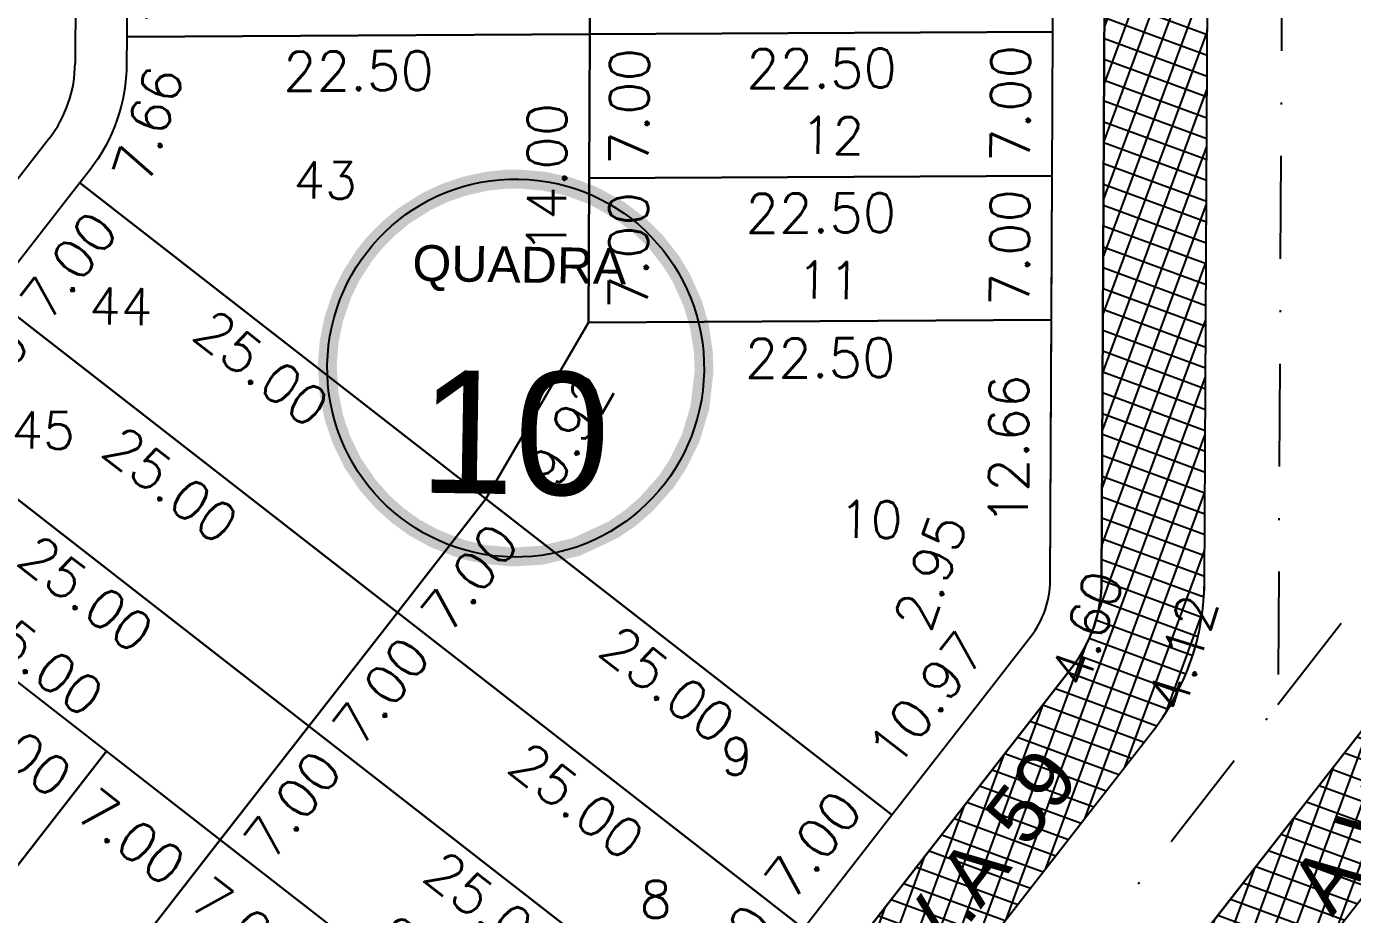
# Model space of a CAD drawing. Header units: millimetres. Extents: x -4430026 to 4783824, y 584 to 9593110.
# Drawn here: x 2247.3 to 2311.7, y 1348.1 to 1391.3 of the extents above; entities that cross this region are included whole.
import ezdxf
from ezdxf.enums import TextEntityAlignment as Align

# ---------------------------------------------------------------- set-up
doc = ezdxf.new("R2010")
doc.units = ezdxf.units.MM
doc.linetypes.add('CONTINUO', pattern=[0])
doc.linetypes.add('DASHDOT', pattern=[1, 0.5, -0.25, 0, -0.25])
for name, color, linetype in [('Bra-Rua Calçadas', 1, 'Continuous'), ('Calçada', 1, 'Continuous'), ('Cota', 8, 'Continuous'), ('EIXO DAS VIAS', 252, 'DASHDOT'), ('Lotes', 2, 'Continuous'), ('Numero de lotes', 5, 'Continuous'), ('númeraçãoquadras', 4, 'Continuous'), ('TXT A.VERDES', 7, 'Continuous'), ('Área Verde Alameda etc.', 92, 'Continuous')]:
    doc.layers.add(name, color=color, linetype=linetype)
doc.styles.add('arcad1', font='romans.shx')
doc.styles.add('ROMANS', font='romans.shx')
doc.styles.add('STYLE1', font='sanss___.ttf')
doc.dimstyles.new('BOLA100', dxfattribs={"dimscale": 0, "dimtxt": 1.9, "dimasz": 0.18, "dimexe": 0.18, "dimexo": 0.063, "dimgap": 0, "dimtad": 1, "dimzin": 4, "dimdsep": 46, "dimtxsty": 'ROMANS', "dimcen": 0.09, "dimse1": 1, "dimse2": 1, "dimsd1": 1, "dimsd2": 1, "dimclrt": 256, "dimaunit": 1, "dimadec": 4, "dimazin": 0, "dimtfac": 1.2, "dimtix": 1, "dimtmove": 2, "dimatfit": 3, "dimfxl": 1, "dimtvp": 2, "dimtolj": 1, "dimtzin": 4, "dimarcsym": 0})
pattern_1 = [(69.82082076, (-350710.31295, -9590084.73025), (-0.894034063135, 0.32857167248), []), (159.82082076, (-350710.31295, -9590084.73025), (-0.32857167248, -0.894034063135), [])]

# ---------------------------------------------------------------- blocks, each defined once
blk = doc.blocks.new('*D5862')
at = {"layer": 'DEFPOINTS', "color": 0}
for p in [(2245.67, 1360.334), (2251.193, 1356.034), (2249.041, 1353.269)]:
    blk.add_point(p, dxfattribs=at)
at = {"layer": 'Cota', "insert": (2246.863, 1356.169), "char_height": 1.9, "attachment_point": 5, "rotation": 322.09358, "style": 'ROMANS'}
blk.add_mtext('\\A1;7.00', dxfattribs=at)
blk = doc.blocks.new('*D5863')
at = {"layer": 'DEFPOINTS', "color": 0}
for p in [(2251.193, 1356.034), (2256.716, 1351.733), (2254.564, 1348.969)]:
    blk.add_point(p, dxfattribs=at)
at = {"layer": 'Cota', "insert": (2252.386, 1351.869), "char_height": 1.9, "attachment_point": 5, "rotation": 322.09358, "style": 'ROMANS'}
blk.add_mtext('\\A1;7.00', dxfattribs=at)
blk = doc.blocks.new('*D5864')
at = {"layer": 'DEFPOINTS', "color": 0}
for p in [(2256.716, 1351.733), (2262.24, 1347.432), (2260.087, 1344.668)]:
    blk.add_point(p, dxfattribs=at)
at = {"layer": 'Cota', "insert": (2257.909, 1347.568), "char_height": 1.9, "attachment_point": 5, "rotation": 322.09358, "style": 'ROMANS'}
blk.add_mtext('\\A1;7.00', dxfattribs=at)
blk = doc.blocks.new('*D5868')
at = {"layer": 'DEFPOINTS', "color": 0}
for p in [(2245.67, 1360.334), (2247.999, 1358.521), (2226.633, 1335.886)]:
    blk.add_point(p, dxfattribs=at)
at = {"layer": 'Cota', "insert": (2237.731, 1346.88), "char_height": 1.9, "attachment_point": 5, "rotation": 52.09358, "style": 'ROMANS'}
blk.add_mtext('\\A1;30.99', dxfattribs=at)
blk = doc.blocks.new('*D5869')
at = {"layer": 'DEFPOINTS', "color": 0}
for p in [(2251.193, 1356.034), (2253.422, 1354.298), (2232.41, 1331.911)]:
    blk.add_point(p, dxfattribs=at)
at = {"layer": 'Cota', "insert": (2243.281, 1342.82), "char_height": 1.9, "attachment_point": 5, "rotation": 52.09358, "style": 'ROMANS'}
blk.add_mtext('\\A1;30.57', dxfattribs=at)
blk = doc.blocks.new('*D5870')
at = {"layer": 'DEFPOINTS', "color": 0}
for p in [(2256.716, 1351.733), (2258.83, 1350.088), (2238.127, 1327.86)]:
    blk.add_point(p, dxfattribs=at)
at = {"layer": 'Cota', "insert": (2248.785, 1338.735), "char_height": 1.9, "attachment_point": 5, "rotation": 52.09358, "style": 'ROMANS'}
blk.add_mtext('\\A1;30.26', dxfattribs=at)
blk = doc.blocks.new('*D5875')
at = {"layer": 'DEFPOINTS', "color": 0}
for p in [(2245.592, 1378.139), (2247.957, 1376.298), (2241.292, 1372.615)]:
    blk.add_point(p, dxfattribs=at)
at = {"layer": 'Cota', "insert": (2245.057, 1374.12), "char_height": 1.9, "attachment_point": 5, "rotation": 52.09358, "style": 'ROMANS'}
blk.add_mtext('\\A1;7.00', dxfattribs=at)
blk = doc.blocks.new('*D5876')
at = {"layer": 'DEFPOINTS', "color": 0}
for p in [(2249.893, 1383.662), (2252.257, 1381.821), (2245.592, 1378.139)]:
    blk.add_point(p, dxfattribs=at)
at = {"layer": 'Cota', "insert": (2249.357, 1379.643), "char_height": 1.9, "attachment_point": 5, "rotation": 52.09358, "style": 'ROMANS'}
blk.add_mtext('\\A1;7.00', dxfattribs=at)
blk = doc.blocks.new('*D5877')
at = {"layer": 'DEFPOINTS', "color": 0}
for p in [(2261.017, 1357.256), (2263.13, 1355.611), (2256.716, 1351.733)]:
    blk.add_point(p, dxfattribs=at)
at = {"layer": 'Cota', "insert": (2260.23, 1353.433), "char_height": 1.9, "attachment_point": 5, "rotation": 52.09358, "style": 'ROMANS'}
blk.add_mtext('\\A1;7.00', dxfattribs=at)
blk = doc.blocks.new('*D5878')
at = {"layer": 'DEFPOINTS', "color": 0}
for p in [(2265.318, 1362.779), (2267.431, 1361.134), (2261.017, 1357.256)]:
    blk.add_point(p, dxfattribs=at)
at = {"layer": 'Cota', "insert": (2264.531, 1358.956), "char_height": 1.9, "attachment_point": 5, "rotation": 52.09358, "style": 'ROMANS'}
blk.add_mtext('\\A1;7.00', dxfattribs=at)
blk = doc.blocks.new('*D5879')
at = {"layer": 'DEFPOINTS', "color": 0}
for p in [(2269.618, 1368.302), (2271.731, 1366.657), (2265.318, 1362.779)]:
    blk.add_point(p, dxfattribs=at)
at = {"layer": 'Cota', "insert": (2268.832, 1364.479), "char_height": 1.9, "attachment_point": 5, "rotation": 52.09358, "style": 'ROMANS'}
blk.add_mtext('\\A1;7.00', dxfattribs=at)
blk = doc.blocks.new('*D5881')
at = {"layer": 'DEFPOINTS', "color": 0}
for p in [(2284.114, 1348.143), (2285.043, 1347.42), (2280.742, 1341.897)]:
    blk.add_point(p, dxfattribs=at)
at = {"layer": 'Cota', "insert": (2281.214, 1345.966), "char_height": 1.9, "attachment_point": 5, "rotation": 52.09358, "style": 'ROMANS'}
blk.add_mtext('\\A1;7.00', dxfattribs=at)
blk = doc.blocks.new('*D5882')
at = {"layer": 'DEFPOINTS', "color": 0}
for p in [(2288.414, 1353.667), (2289.344, 1352.943), (2285.043, 1347.42)]:
    blk.add_point(p, dxfattribs=at)
at = {"layer": 'Cota', "insert": (2285.515, 1351.489), "char_height": 1.9, "attachment_point": 5, "rotation": 52.09358, "style": 'ROMANS'}
blk.add_mtext('\\A1;7.00', dxfattribs=at)
blk = doc.blocks.new('*D5883')
at = {"layer": 'DEFPOINTS', "color": 0}
for p in [(2295.156, 1362.324), (2296.085, 1361.601), (2289.344, 1352.943)]:
    blk.add_point(p, dxfattribs=at)
at = {"layer": 'Cota', "insert": (2291.036, 1358.579), "char_height": 1.9, "attachment_point": 5, "rotation": 52.09358, "style": 'ROMANS'}
blk.add_mtext('\\A1;10.97', dxfattribs=at)
blk = doc.blocks.new('*D5884')
at = {"layer": 'DEFPOINTS', "color": 0}
for p in [(2252.206, 1397.76), (2255.061, 1397.745), (2252.17, 1390.76)]:
    blk.add_point(p, dxfattribs=at)
at = {"layer": 'Cota', "insert": (2254.093, 1394.25), "char_height": 1.9, "attachment_point": 5, "rotation": 89.70531, "style": 'ROMANS'}
blk.add_mtext('\\A1;7.00', dxfattribs=at)
blk = doc.blocks.new('*D5885')
at = {"layer": 'DEFPOINTS', "color": 0}
for p in [(2274.599, 1376.881), (2277.017, 1375.477), (2269.618, 1368.302)]:
    blk.add_point(p, dxfattribs=at)
at = {"layer": 'Cota', "insert": (2273.705, 1371.665), "char_height": 1.9, "attachment_point": 5, "rotation": 59.86218, "style": 'ROMANS'}
blk.add_mtext('\\A1;9.92', dxfattribs=at)
blk = doc.blocks.new('*D5886')
at = {"layer": 'DEFPOINTS', "color": 0}
for p in [(2274.635, 1383.881), (2277.518, 1383.866), (2274.599, 1376.881)]:
    blk.add_point(p, dxfattribs=at)
at = {"layer": 'Cota', "insert": (2276.55, 1380.371), "char_height": 1.9, "attachment_point": 5, "rotation": 89.70531, "style": 'ROMANS'}
blk.add_mtext('\\A1;7.00', dxfattribs=at)
blk = doc.blocks.new('*D5887')
at = {"layer": 'DEFPOINTS', "color": 0}
for p in [(2296.002, 1377.008), (2297.1, 1377.003), (2297.034, 1364.342)]:
    blk.add_point(p, dxfattribs=at)
at = {"layer": 'Cota', "insert": (2295.019, 1370.683), "char_height": 1.9, "attachment_point": 5, "rotation": 89.70531, "style": 'ROMANS'}
blk.add_mtext('\\A1;12.66', dxfattribs=at)
blk = doc.blocks.new('*D5888')
at = {"layer": 'DEFPOINTS', "color": 0}
for p in [(2296.038, 1384.009), (2297.136, 1384.003), (2297.1, 1377.003)]:
    blk.add_point(p, dxfattribs=at)
at = {"layer": 'Cota', "insert": (2295.07, 1380.513), "char_height": 1.9, "attachment_point": 5, "rotation": 89.70531, "style": 'ROMANS'}
blk.add_mtext('\\A1;7.00', dxfattribs=at)
blk = doc.blocks.new('*D5889')
at = {"layer": 'DEFPOINTS', "color": 0}
for p in [(2296.074, 1391.009), (2297.172, 1391.003), (2297.136, 1384.003)]:
    blk.add_point(p, dxfattribs=at)
at = {"layer": 'Cota', "insert": (2295.106, 1387.514), "char_height": 1.9, "attachment_point": 5, "rotation": 89.70531, "style": 'ROMANS'}
blk.add_mtext('\\A1;7.00', dxfattribs=at)
blk = doc.blocks.new('*D5890')
at = {"layer": 'DEFPOINTS', "color": 0}
for p in [(2296.11, 1398.009), (2297.208, 1398.004), (2297.172, 1391.003)]:
    blk.add_point(p, dxfattribs=at)
at = {"layer": 'Cota', "insert": (2295.142, 1394.514), "char_height": 1.9, "attachment_point": 5, "rotation": 89.70531, "style": 'ROMANS'}
blk.add_mtext('\\A1;7.00', dxfattribs=at)
blk = doc.blocks.new('*D5903')
at = {"layer": 'DEFPOINTS', "color": 0}
for p in [(2274.671, 1390.881), (2277.554, 1390.867), (2274.635, 1383.881)]:
    blk.add_point(p, dxfattribs=at)
at = {"layer": 'Cota', "insert": (2276.586, 1387.371), "char_height": 1.9, "attachment_point": 5, "rotation": 89.70531, "style": 'ROMANS'}
blk.add_mtext('\\A1;7.00', dxfattribs=at)
blk = doc.blocks.new('*D5904')
at = {"layer": 'DEFPOINTS', "color": 0}
for p in [(2274.707, 1397.882), (2277.59, 1397.867), (2274.671, 1390.881)]:
    blk.add_point(p, dxfattribs=at)
at = {"layer": 'Cota', "insert": (2276.622, 1394.372), "char_height": 1.9, "attachment_point": 5, "rotation": 89.70531, "style": 'ROMANS'}
blk.add_mtext('\\A1;7.00', dxfattribs=at)
blk = doc.blocks.new('*D5957')
at = {"layer": 'DEFPOINTS', "color": 0}
for p in [(2274.671, 1390.881), (2252.17, 1390.76), (2274.685, 1388.212)]:
    blk.add_point(p, dxfattribs=at)
at = {"layer": 'Cota', "insert": (2263.43, 1389.101), "char_height": 1.9, "attachment_point": 5, "rotation": 0.31037, "style": 'ROMANS'}
blk.add_mtext('\\A1;22.50', dxfattribs=at)
blk = doc.blocks.new('*D5958')
at = {"layer": 'DEFPOINTS', "color": 0}
for p in [(2249.893, 1383.662), (2269.618, 1368.302), (2267.996, 1366.219)]:
    blk.add_point(p, dxfattribs=at)
at = {"layer": 'Cota', "insert": (2258.717, 1374.649), "char_height": 1.9, "attachment_point": 5, "rotation": 322.09358, "style": 'ROMANS'}
blk.add_mtext('\\A1;25.00', dxfattribs=at)
blk = doc.blocks.new('*D5959')
at = {"layer": 'DEFPOINTS', "color": 0}
for p in [(2245.592, 1378.139), (2265.318, 1362.779), (2263.586, 1360.555)]:
    blk.add_point(p, dxfattribs=at)
at = {"layer": 'Cota', "insert": (2254.307, 1368.984), "char_height": 1.9, "attachment_point": 5, "rotation": 322.09358, "style": 'ROMANS'}
blk.add_mtext('\\A1;25.00', dxfattribs=at)
blk = doc.blocks.new('*D5960')
at = {"layer": 'DEFPOINTS', "color": 0}
for p in [(2241.292, 1372.615), (2261.017, 1357.256), (2259.467, 1355.266)]:
    blk.add_point(p, dxfattribs=at)
at = {"layer": 'Cota', "insert": (2250.188, 1363.695), "char_height": 1.9, "attachment_point": 5, "rotation": 322.09358, "style": 'ROMANS'}
blk.add_mtext('\\A1;25.00', dxfattribs=at)
blk = doc.blocks.new('*D5961')
at = {"layer": 'DEFPOINTS', "color": 0}
for p in [(2236.991, 1367.092), (2256.716, 1351.733), (2257.047, 1352.158)]:
    blk.add_point(p, dxfattribs=at)
at = {"layer": 'Cota', "insert": (2247.768, 1360.587), "char_height": 1.9, "attachment_point": 5, "rotation": 322.09358, "style": 'ROMANS'}
blk.add_mtext('\\A1;25.00', dxfattribs=at)
blk = doc.blocks.new('*D5962')
at = {"layer": 'DEFPOINTS', "color": 0}
for p in [(2274.635, 1383.881), (2297.136, 1384.003), (2297.15, 1381.307)]:
    blk.add_point(p, dxfattribs=at)
at = {"layer": 'Cota', "insert": (2285.895, 1382.196), "char_height": 1.9, "attachment_point": 5, "rotation": 0.31037, "style": 'ROMANS'}
blk.add_mtext('\\A1;22.50', dxfattribs=at)
blk = doc.blocks.new('*D5963')
at = {"layer": 'DEFPOINTS', "color": 0}
for p in [(2274.599, 1376.881), (2297.1, 1377.003), (2297.114, 1374.264)]:
    blk.add_point(p, dxfattribs=at)
at = {"layer": 'Cota', "insert": (2285.859, 1375.153), "char_height": 1.9, "attachment_point": 5, "rotation": 0.31037, "style": 'ROMANS'}
blk.add_mtext('\\A1;22.50', dxfattribs=at)
blk = doc.blocks.new('*D5976')
at = {"layer": 'DEFPOINTS', "color": 0}
for p in [(2274.671, 1390.881), (2297.172, 1391.003), (2297.186, 1388.334)]:
    blk.add_point(p, dxfattribs=at)
at = {"layer": 'Cota', "insert": (2285.93, 1389.223), "char_height": 1.9, "attachment_point": 5, "rotation": 0.31037, "style": 'ROMANS'}
blk.add_mtext('\\A1;22.50', dxfattribs=at)
blk = doc.blocks.new('*D5977')
at = {"layer": 'DEFPOINTS', "color": 0}
for p in [(2269.618, 1368.302), (2289.344, 1352.943), (2287.722, 1350.86)]:
    blk.add_point(p, dxfattribs=at)
at = {"layer": 'Cota', "insert": (2278.443, 1359.289), "char_height": 1.9, "attachment_point": 5, "rotation": 322.09358, "style": 'ROMANS'}
blk.add_mtext('\\A1;25.00', dxfattribs=at)
blk = doc.blocks.new('*D5978')
at = {"layer": 'DEFPOINTS', "color": 0}
for p in [(2265.318, 1362.779), (2285.043, 1347.42), (2283.311, 1345.196)]:
    blk.add_point(p, dxfattribs=at)
at = {"layer": 'Cota', "insert": (2274.032, 1353.625), "char_height": 1.9, "attachment_point": 5, "rotation": 322.09358, "style": 'ROMANS'}
blk.add_mtext('\\A1;25.00', dxfattribs=at)
blk = doc.blocks.new('*D5979')
at = {"layer": 'DEFPOINTS', "color": 0}
for p in [(2261.017, 1357.256), (2280.742, 1341.897), (2279.193, 1339.906)]:
    blk.add_point(p, dxfattribs=at)
at = {"layer": 'Cota', "insert": (2269.914, 1348.336), "char_height": 1.9, "attachment_point": 5, "rotation": 322.09358, "style": 'ROMANS'}
blk.add_mtext('\\A1;25.00', dxfattribs=at)
blk = doc.blocks.new('*D5980')
at = {"layer": 'DEFPOINTS', "color": 0}
for p in [(2256.716, 1351.733), (2276.773, 1336.799), (2276.442, 1336.374)]:
    blk.add_point(p, dxfattribs=at)
at = {"layer": 'Cota', "insert": (2267.494, 1345.228), "char_height": 1.9, "attachment_point": 5, "rotation": 322.09358, "style": 'ROMANS'}
blk.add_mtext('\\A1;25.00', dxfattribs=at)
blk = doc.blocks.new('*D5981')
at = {"layer": 'DEFPOINTS', "color": 0}
for p in [(2273.565, 1390.887), (2274.671, 1390.881), (2274.599, 1376.881)]:
    blk.add_point(p, dxfattribs=at)
at = {"layer": 'Cota', "insert": (2272.579, 1383.892), "char_height": 1.9, "attachment_point": 5, "rotation": 89.70531, "style": 'ROMANS'}
blk.add_mtext('\\A1;14.00', dxfattribs=at)
blk = doc.blocks.new('*D7522')
at = {"layer": 'DEFPOINTS', "color": 0}
for p in [(2298.058, 1360.065), (2299.844, 1358.674), (2260.052, 1311.256)]:
    blk.add_point(p, dxfattribs=at)
at = {"layer": 'Cota', "insert": (2275.258, 1328.463), "char_height": 1.9, "attachment_point": 5, "rotation": 52.09358, "style": 'ROMANS'}
blk.add_mtext('\\A1;61.86', dxfattribs=at)
blk = doc.blocks.new('*D7523')
at = {"layer": 'DEFPOINTS', "color": 0}
for p in [(2301.748, 1357.191), (2302.003, 1356.993), (2263.997, 1308.184)]:
    blk.add_point(p, dxfattribs=at)
at = {"layer": 'Cota', "insert": (2281.996, 1333.37), "char_height": 1.9, "attachment_point": 5, "rotation": 52.09358, "style": 'ROMANS'}
blk.add_mtext('\\A1;61.86', dxfattribs=at)
blk = doc.blocks.new('*D7524')
at = {"layer": 'DEFPOINTS', "color": 0}
for p in [(2300.245, 1502.427), (2299.534, 1364.329), (2301.689, 1364.318)]:
    blk.add_point(p, dxfattribs=at)
at = {"layer": 'Cota', "insert": (2301.346, 1440.037), "char_height": 1.9, "attachment_point": 5, "rotation": 89.70531, "style": 'ROMANS'}
blk.add_mtext('\\A1;138.10', dxfattribs=at)
blk = doc.blocks.new('*D7525')
at = {"layer": 'DEFPOINTS', "color": 0}
for p in [(2305.214, 1496.485), (2304.107, 1364.306), (2304.534, 1364.304)]:
    blk.add_point(p, dxfattribs=at)
at = {"layer": 'Cota', "insert": (2303.497, 1430.402), "char_height": 1.9, "attachment_point": 5, "rotation": 89.70531, "style": 'ROMANS'}
blk.add_mtext('\\A1;132.18', dxfattribs=at)
blk = doc.blocks.new('*D7532')
at = {"layer": 'DEFPOINTS', "color": 0}
for p in [(2384.717, 1450.198), (2270.309, 1303.269), (2272.014, 1301.941)]:
    blk.add_point(p, dxfattribs=at)
at = {"layer": 'Cota', "insert": (2334.914, 1383.721), "char_height": 1.9, "attachment_point": 5, "rotation": 52.09358, "style": 'ROMANS'}
blk.add_mtext('\\A1;186.22', dxfattribs=at)
blk = doc.blocks.new('*D7533')
at = {"layer": 'DEFPOINTS', "color": 0}
for p in [(2388.662, 1447.126), (2388.662, 1447.126), (2274.254, 1300.197)]:
    blk.add_point(p, dxfattribs=at)
at = {"layer": 'Cota', "insert": (2330.496, 1374.427), "char_height": 1.9, "attachment_point": 5, "rotation": 52.09358, "style": 'ROMANS'}
blk.add_mtext('\\A1;186.22', dxfattribs=at)
blk = doc.blocks.new('NUM_quadra')
at = {"color": 6, "const_width": 0.02}
blk.add_lwpolyline([(-0.0134, 0.1996), (-0.034, 0.1971), (-0.0579, 0.1914), (-0.0779, 0.1842), (-0.0981, 0.1743), (-0.1208, 0.1594), (-0.1377, 0.145), (-0.1521, 0.1299), (-0.1625, 0.1166), (-0.1764, 0.0942), (-0.1852, 0.0754), (-0.1941, 0.0483), (-0.1985, 0.0243), (-0.2, 0), (-0.1977, -0.0299), (-0.1921, -0.0556), (-0.1839, -0.0786), (-0.1713, -0.1033), (-0.1546, -0.1269), (-0.1389, -0.1439), (-0.1219, -0.1586), (-0.1046, -0.1705), (-0.0831, -0.1819), (-0.0531, -0.1928), (-0.0302, -0.1977), (0, -0.2), (0.0309, -0.1976), (0.0677, -0.1882), (0.1069, -0.169), (0.124, -0.1569), (0.1407, -0.1421), (0.1614, -0.1181), (0.1737, -0.0992), (0.187, -0.071), (0.1962, -0.0386), (0.2, 0), (0.1989, 0.0205), (0.1943, 0.0473), (0.1871, 0.0707), (0.1741, 0.0984), (0.1635, 0.1151), (0.1472, 0.1354), (0.1285, 0.1533), (0.1063, 0.1694), (0.0782, 0.1841), (0.0533, 0.1928), (0.0267, 0.1982), (0, 0.2)], close=True, dxfattribs=at)
blk.add_circle((0, 0), 0.2)
at = {"color": 3, "insert": (-0.1114, 0.1285), "char_height": 0.038, "width": 0.2663, "attachment_point": 1, "style": 'STYLE1'}
blk.add_mtext('\\fArial|b0|i0|c0|p34;QUADRA', dxfattribs=at)
at = {"color": 3, "style": 'STYLE1'}
blk.add_attdef('00', text='', height=0.13, dxfattribs=at).set_placement((0, -0.1335), align=Align.CENTER)

msp = doc.modelspace()

# ---------------------------------------------------------------- hatches: boundary and pattern name
at = {"layer": 'Área Verde Alameda etc.'}
h = msp.add_hatch(dxfattribs=at)
h.set_pattern_fill('ANSI37', color=256, scale=0.3, angle=24.82082, style=0)
h.set_pattern_definition(pattern_1)
edge = h.paths.add_edge_path()
edge.add_line((2304.534, 1364.304), (2305.214, 1496.485))
edge.add_arc((2299.214, 1496.516), 6, 359.70531, 393.65861)
edge.add_arc((2299.214, 1496.516), 6, 33.65861, 35.50074)
edge.add_arc((2299.214, 1496.516), 6, 35.50074, 52.09358)
edge.add_arc((2299.214, 1496.516), 6, 52.09358, 80.11124)
edge.add_line((2300.245, 1502.427), (2299.534, 1364.329))
edge.add_arc((2292.535, 1364.365), 7, 322.09358, 359.70531, ccw=False)
edge.add_line((2298.058, 1360.065), (2260.052, 1311.256))
edge.add_line((2260.052, 1311.256), (2263.997, 1308.184))
edge.add_line((2263.997, 1308.184), (2302.003, 1356.993))
edge.add_arc((2292.535, 1364.365), 12, 322.09358, 332.64148)
edge.add_arc((2292.535, 1364.365), 12, 332.64148, 352.33101)
edge.add_arc((2292.535, 1364.365), 12, 352.33101, 359.70531)
h = msp.add_hatch(dxfattribs=at)
h.set_pattern_fill('ANSI37', color=256, scale=0.3, angle=24.82082, style=0)
h.set_pattern_definition(pattern_1)
edge = h.paths.add_edge_path()
edge.add_line((2384.717, 1450.198), (2270.309, 1303.269))
edge.add_line((2270.309, 1303.269), (2274.254, 1300.197))
edge.add_line((2274.254, 1300.197), (2388.662, 1447.126))
edge.add_arc((2413.119, 1428.086), 30.995, 78.29344, 142.09799, ccw=False)
edge.add_arc((2413.419, 1458.079), 6, 3.40904, 89.3668)
edge.add_arc((2413.122, 1428.081), 36, 89.42147, 142.09358)
h = msp.add_hatch(dxfattribs=at)
h.set_pattern_fill('ANSI37', color=256, scale=0.3, style=0)
h.set_pattern_definition([(45, (-350710.31295, -9590084.73025), (-0.67351920908, 0.67351920908), []), (135, (-350710.31295, -9590084.73025), (-0.67351920908, -0.67351920908), [])])
h.paths.add_polyline_path([(2021.405, 1400.228, 0.274358), (2019.504, 1399.483), (2018.104, 1397.684, 0.570162), (2019.364, 1394.48, -0.126155), (2239.79, 1298.517), (2248.596, 1291.66, 0.414214), (2251.402, 1292.009), (2252.631, 1293.587, 0.414214), (2252.282, 1296.394), (2243.476, 1303.251, 0.125584)])

# ---------------------------------------------------------------- linework, layer by layer
at = {"layer": 'Bra-Rua Calçadas'}
msp.add_lwpolyline([(2260.052, 1311.256), (2298.058, 1360.065, 0.165602), (2299.534, 1364.329), (2300.245, 1502.427)], format="xyb", dxfattribs=at)
for points in [[(2304.534, 1364.304), (2305.214, 1496.485, 0.149243), (2304.208, 1499.841, 0.008038), (2304.099, 1500, 0.072527), (2302.901, 1501.25, 0.122863), (2300.245, 1502.427), (2299.534, 1364.329, -0.165602), (2298.058, 1360.065), (2260.052, 1311.256), (2263.997, 1308.184), (2302.003, 1356.993, 0.046056), (2303.192, 1358.851, 0.086124), (2304.427, 1362.764, 0.032188)], [(2384.717, 1450.198), (2270.309, 1303.269), (2274.254, 1300.197), (2388.662, 1447.126, -0.285823), (2419.408, 1458.436, 0.393698), (2413.485, 1464.079, 0.233959)]]:
    msp.add_lwpolyline(points, format="xyb", close=True, dxfattribs=at)
at = {"layer": 'Calçada', "lineweight": -3}
for p, q in [((2250.213, 1496.314), (2249.663, 1389.465)), ((2304.534, 1364.304), (2305.214, 1496.485)), ((2384.717, 1450.198), (2268.773, 1301.296)), ((2248.397, 1385.81), (2214.102, 1341.766)), ((2262.461, 1306.211), (2302.003, 1356.993)), ((2262.461, 1306.211), (2302.003, 1356.993)), ((2262.461, 1306.211), (2302.003, 1356.993))]:
    msp.add_line(p, q, dxfattribs=at)
at = {"layer": 'Calçada'}
msp.add_lwpolyline([(2262.461, 1306.211), (2302.003, 1356.993, 0.165602), (2304.534, 1364.304), (2305.214, 1496.485, 0.15747), (2304.099, 1500, 0.072527), (2302.901, 1501.25, 0.116434), (2300.394, 1502.399, 0.019195), (2299.94, 1502.472, 0.031658), (2299.182, 1502.516), (2284.973, 1502.439)], format="xyb", dxfattribs=at)
at = {"layer": 'Calçada', "lineweight": -3}
msp.add_lwpolyline([(2430.808, 1411.731, 0.362321), (2430.55, 1419.413, -0.185585), (2419.372, 1448.944), (2419.419, 1458.049, 0.412484), (2413.485, 1464.079, 0.233959), (2384.717, 1450.198), (2268.773, 1301.296, 0.414214), (2269.821, 1292.876), (2307.694, 1263.386, 0.414214), (2316.114, 1264.434)], format="xyb", close=True, dxfattribs=at)
msp.add_lwpolyline([(2430.808, 1411.731, 0.362321), (2430.55, 1419.413, -0.185585), (2419.372, 1448.944), (2419.419, 1458.049, 0.412484), (2413.485, 1464.079, 0.233959), (2384.717, 1450.198), (2268.773, 1301.296, 0.414214), (2269.821, 1292.876), (2307.694, 1263.386, 0.414214), (2316.114, 1264.434)], format="xyb", close=True, dxfattribs=at)
for centre, radius in [((2243.663, 1389.496), 6), ((2292.535, 1364.365), 12), ((2292.535, 1364.365), 12), ((2292.535, 1364.365), 12), ((2292.535, 1364.365), 12)]:
    msp.add_arc(centre, radius, 322.09358, 359.70531, dxfattribs=at)
at = {"layer": 'EIXO DAS VIAS', "ltscale": 10}
msp.add_line((2308.864, 1506.168, 103.708), (2308.104, 1358.317, 103.708), dxfattribs=at)
at = {"layer": 'EIXO DAS VIAS', "ltscale": 10, "elevation": 103.708}
for points in [[(2308.104, 1358.317), (2381.561, 1452.656)], [(2259.474, 1295.864), (2308.104, 1358.317)]]:
    msp.add_lwpolyline(points, dxfattribs=at)
at = {"layer": 'Lotes'}
for points in [[(2274.707, 1397.882), (2274.671, 1390.881), (2297.172, 1391.003), (2297.208, 1398.004)], [(2274.707, 1397.882), (2252.206, 1397.76), (2252.17, 1390.76), (2274.671, 1390.881)], [(2274.671, 1390.881), (2274.635, 1383.881), (2297.136, 1384.003), (2297.172, 1391.003)], [(2274.635, 1383.881), (2274.599, 1376.881), (2297.1, 1377.003), (2297.136, 1384.003)], [(2249.893, 1383.662), (2245.592, 1378.139), (2265.318, 1362.779), (2269.618, 1368.302)], [(2245.592, 1378.139), (2241.292, 1372.615), (2261.017, 1357.256), (2265.318, 1362.779)], [(2241.292, 1372.615), (2236.991, 1367.092), (2256.716, 1351.733), (2261.017, 1357.256)], [(2269.618, 1368.302), (2265.318, 1362.779), (2285.043, 1347.42), (2289.344, 1352.943)], [(2265.318, 1362.779), (2261.017, 1357.256), (2280.742, 1341.897), (2285.043, 1347.42)], [(2261.017, 1357.256), (2256.716, 1351.733), (2276.442, 1336.374), (2280.742, 1341.897)]]:
    msp.add_lwpolyline(points, close=True, dxfattribs=at)
for points in [[(2274.671, 1390.881), (2252.17, 1390.76), (2252.163, 1389.453, -0.165602), (2250.37, 1384.274), (2249.893, 1383.662), (2269.618, 1368.302), (2274.599, 1376.881), (2274.635, 1383.881)], [(2274.599, 1376.881), (2269.618, 1368.302), (2289.344, 1352.943), (2293.644, 1358.466), (2296.085, 1361.601, 0.165602), (2297.034, 1364.342), (2297.1, 1377.003)], [(2245.67, 1360.334), (2226.633, 1335.886, -0.003461), (2232.41, 1331.911), (2251.193, 1356.034)], [(2251.193, 1356.034), (2232.41, 1331.911, -0.003459), (2238.127, 1327.86), (2256.716, 1351.733)], [(2256.716, 1351.733), (2238.127, 1327.86, -0.003457), (2243.785, 1323.732), (2262.24, 1347.432)]]:
    msp.add_lwpolyline(points, format="xyb", close=True, dxfattribs=at)
msp.add_lwpolyline([(2293.644, 1358.466), (2293.644, 1358.466), (2296.085, 1361.601, 0.165602), (2297.034, 1364.342), (2297.136, 1384.003), (2274.635, 1383.881)], format="xyb", dxfattribs=at)
for points in [[(2269.618, 1368.302), (2274.599, 1376.881)], [(2269.618, 1368.302), (2269.618, 1368.302), (2289.344, 1352.943), (2293.644, 1358.466)]]:
    msp.add_lwpolyline(points, dxfattribs=at)
at = {"layer": 'Área Verde Alameda etc.'}
msp.add_lwpolyline([(2260.052, 1311.256), (2298.058, 1360.065, 0.165602), (2299.534, 1364.329), (2300.245, 1502.427)], format="xyb", dxfattribs=at)
for points in [[(2304.534, 1364.304), (2305.214, 1496.485, 0.149243), (2304.208, 1499.841, 0.008038), (2304.099, 1500, 0.072527), (2302.901, 1501.25, 0.122863), (2300.245, 1502.427), (2299.534, 1364.329, -0.165602), (2298.058, 1360.065), (2260.052, 1311.256), (2263.997, 1308.184), (2302.003, 1356.993, 0.046056), (2303.192, 1358.851, 0.086124), (2304.427, 1362.764, 0.032188)], [(2384.717, 1450.198), (2270.309, 1303.269), (2274.254, 1300.197), (2388.662, 1447.126, -0.285823), (2419.408, 1458.436, 0.393698), (2413.485, 1464.079, 0.233959)]]:
    msp.add_lwpolyline(points, format="xyb", close=True, dxfattribs=at)

# ---------------------------------------------------------------- block references
at = {"layer": 'númeraçãoquadras', "linetype": 'ByBlock', "extrusion": (0.084411, -0.001453, 0.99643)}
ref = msp.add_blockref('NUM_quadra', (1413.545, -2230.232, 293.784), dxfattribs=dict(at, xscale=45.93175888075766, yscale=45.93175888024863, zscale=45.93175853019476, rotation=270.0385460294471))
ref.add_attrib('00', '10', dxfattribs={"layer": '0', "color": 3, "extrusion": (0.084411, -0.001453, 0.99643), "height": 5.9711, "rotation": 270.03855, "style": 'STYLE1'}).set_placement((1407.415, -2230.237, 293.784), align=Align.CENTER)

# ---------------------------------------------------------------- texts
at = {"layer": 'Cota', "char_height": 1.9, "attachment_point": 5, "style": 'ROMANS'}
for s, insert, rotation in [('\\A1;7.66', (2253.212, 1386.511), 72.215), ('\\A1;2.95', (2291.221, 1364.75), 70.89944), ('\\A1;4.60', (2298.833, 1362.009), 70.89944), ('\\A1;4.12', (2303.472, 1360.832), 72.48624)]:
    msp.add_mtext(s, dxfattribs=dict(at, insert=insert, rotation=rotation))
at = {"layer": 'Numero de lotes', "style": 'arcad1'}
for s, p in [('12', (2286.456, 1385.964, 103.708)), ('43', (2261.811, 1383.794, 103.708)), ('11', (2286.285, 1378.93, 103.708)), ('44 ', (2252.502, 1377.651, 103.708)), ('45', (2248.11, 1371.638, 103.708)), ('10', (2288.32, 1367.303, 103.708)), ('9', (2281.805, 1355.789, 155.561)), ('8', (2277.876, 1348.842, 155.561))]:
    msp.add_text(s, height=1.8, rotation=358.97539, dxfattribs=at).set_placement(p, align=Align.MIDDLE_CENTER)
at = {"layer": 'TXT A.VERDES', "linetype": 'CONTINUO', "char_height": 2.8, "width": 43.98267, "attachment_point": 1, "rotation": 52.55739, "style": 'arcad1'}
for s, insert in [('{\\fArial|b0|i0|c0|p34;A.V.A 60}', (2308.509, 1349.643, 103.708)), ('{\\fArial|b0|i0|c0|p34;A.V.A 59}', (2286.938, 1344.166, 103.708))]:
    msp.add_mtext(s, dxfattribs=dict(at, insert=insert))

# ---------------------------------------------------------------- dimensions: what is measured, and where the dimension line sits
at = {"layer": 'Cota'}
for base, p1, p2, angle, picture, middle in [((2301.689, 1364.318), (2300.245, 1502.427), (2299.534, 1364.329), 269.70531, '*D7524', (2301.346, 1440.037)), ((2272.014, 1301.941), (2384.717, 1450.198), (2270.309, 1303.269), 232.09358, '*D7532', (2334.914, 1383.721)), ((2388.662, 1447.126), (2274.254, 1300.197), (2388.662, 1447.126), 52.09358, '*D7533', (2330.496, 1374.427)), ((2299.844, 1358.674), (2260.052, 1311.256), (2298.058, 1360.065), 52.09358, '*D7522', (2275.258, 1328.463))]:
    dim = msp.add_linear_dim(base=base, p1=p1, p2=p2, angle=angle, dimstyle='BOLA100', override={"dimscale": 1}, dxfattribs=at)
    dim.commit()
    dim.dimension.update_dxf_attribs({"geometry": picture, "text_midpoint": middle, "dimtype": 161})
for p1, p2, distance, picture, middle in [((2305.214, 1496.485), (2304.534, 1364.304), -0.428, '*D7525', (2303.497, 1430.402)), ((2252.17, 1390.76), (2252.206, 1397.76), -2.855, '*D5884', (2254.093, 1394.25)), ((2252.17, 1390.76), (2274.671, 1390.881), -2.669, '*D5957', (2263.43, 1389.101)), ((2274.599, 1376.881), (2274.671, 1390.881), 1.106, '*D5981', (2272.579, 1383.892)), ((2274.599, 1376.881), (2274.635, 1383.881), -2.883, '*D5886', (2276.55, 1380.371)), ((2274.635, 1383.881), (2297.136, 1384.003), -2.697, '*D5962', (2285.895, 1382.196)), ((2249.893, 1383.662), (2269.618, 1368.302), -2.64, '*D5958', (2258.717, 1374.649)), ((2245.592, 1378.139), (2265.318, 1362.779), -2.819, '*D5959', (2254.307, 1368.984)), ((2269.618, 1368.302), (2274.599, 1376.881), -2.796, '*D5885', (2273.705, 1371.665)), ((2274.599, 1376.881), (2297.1, 1377.003), -2.739, '*D5963', (2285.859, 1375.153)), ((2297.034, 1364.342), (2297.1, 1377.003), 1.098, '*D5887', (2295.019, 1370.683)), ((2241.292, 1372.615), (2261.017, 1357.256), -2.523, '*D5960', (2250.188, 1363.695)), ((2236.991, 1367.092), (2256.716, 1351.733), 0.538, '*D5961', (2247.768, 1360.587)), ((2226.633, 1335.886), (2245.67, 1360.334), -2.951, '*D5868', (2237.731, 1346.88)), ((2263.997, 1308.184), (2302.003, 1356.993), 0.322, '*D7523', (2281.996, 1333.37)), ((2232.41, 1331.911), (2251.193, 1356.034), -2.825, '*D5869', (2243.281, 1342.82)), ((2238.127, 1327.86), (2256.716, 1351.733), -2.678, '*D5870', (2248.785, 1338.735))]:
    dim = msp.add_aligned_dim(p1=p1, p2=p2, distance=distance, dimstyle='BOLA100', override={"dimscale": 1}, dxfattribs=at)
    dim.commit()
    dim.dimension.update_dxf_attribs({"geometry": picture, "text_midpoint": middle})
for base, p1, p2, angle, picture, middle in [((2296.11, 1398.009), (2297.172, 1391.003), (2297.208, 1398.004), 269.70531, '*D5890', (2295.142, 1394.514)), ((2277.59, 1397.867), (2274.671, 1390.881), (2274.707, 1397.882), 269.70531, '*D5904', (2276.622, 1394.372)), ((2277.554, 1390.867), (2274.635, 1383.881), (2274.671, 1390.881), 269.70531, '*D5903', (2276.586, 1387.371)), ((2297.186, 1388.334), (2274.671, 1390.881), (2297.172, 1391.003), 180.31037, '*D5976', (2285.93, 1389.223)), ((2296.074, 1391.009), (2297.136, 1384.003), (2297.172, 1391.003), 269.70531, '*D5889', (2295.106, 1387.514)), ((2296.038, 1384.009), (2297.1, 1377.003), (2297.136, 1384.003), 269.70531, '*D5888', (2295.07, 1380.513)), ((2252.257, 1381.821), (2245.592, 1378.139), (2249.893, 1383.662), 232.09358, '*D5876', (2249.357, 1379.643)), ((2247.957, 1376.298), (2241.292, 1372.615), (2245.592, 1378.139), 232.09358, '*D5875', (2245.057, 1374.12)), ((2271.731, 1366.657), (2265.318, 1362.779), (2269.618, 1368.302), 232.09358, '*D5879', (2268.832, 1364.479)), ((2287.722, 1350.86), (2269.618, 1368.302), (2289.344, 1352.943), 142.09358, '*D5977', (2278.443, 1359.289)), ((2267.431, 1361.134), (2261.017, 1357.256), (2265.318, 1362.779), 232.09358, '*D5878', (2264.531, 1358.956)), ((2283.311, 1345.196), (2265.318, 1362.779), (2285.043, 1347.42), 142.09358, '*D5978', (2274.032, 1353.625)), ((2295.156, 1362.324), (2289.344, 1352.943), (2296.085, 1361.601), 232.09358, '*D5883', (2291.036, 1358.579)), ((2249.041, 1353.269), (2245.67, 1360.334), (2251.193, 1356.034), 142.09358, '*D5862', (2246.863, 1356.169)), ((2263.13, 1355.611), (2256.716, 1351.733), (2261.017, 1357.256), 232.09358, '*D5877', (2260.23, 1353.433)), ((2279.193, 1339.906), (2261.017, 1357.256), (2280.742, 1341.897), 142.09358, '*D5979', (2269.914, 1348.336)), ((2254.564, 1348.969), (2251.193, 1356.034), (2256.716, 1351.733), 142.09358, '*D5863', (2252.386, 1351.869)), ((2288.414, 1353.667), (2285.043, 1347.42), (2289.344, 1352.943), 232.09358, '*D5882', (2285.515, 1351.489)), ((2260.087, 1344.668), (2256.716, 1351.733), (2262.24, 1347.432), 142.09358, '*D5864', (2257.909, 1347.568)), ((2276.773, 1336.799), (2256.716, 1351.733), (2276.442, 1336.374), 142.09358, '*D5980', (2267.494, 1345.228)), ((2284.114, 1348.143), (2280.742, 1341.897), (2285.043, 1347.42), 232.09358, '*D5881', (2281.214, 1345.966))]:
    dim = msp.add_linear_dim(base=base, p1=p1, p2=p2, angle=angle, dimstyle='BOLA100', override={"dimscale": 1}, dxfattribs=at)
    dim.commit()
    dim.dimension.update_dxf_attribs({"geometry": picture, "text_midpoint": middle})

doc.saveas('drawing.dxf')
